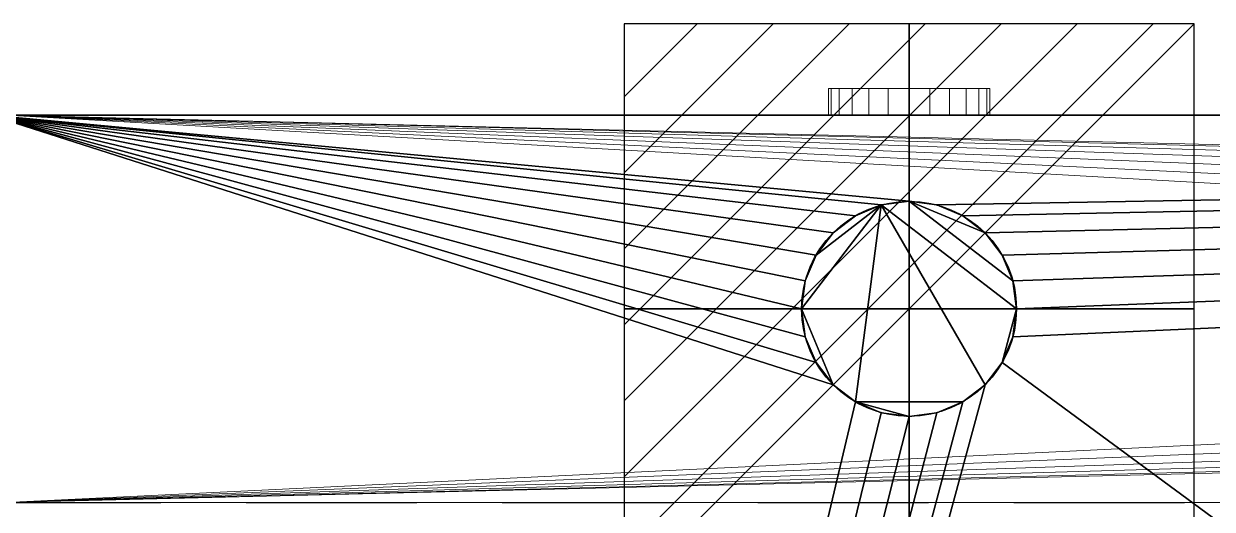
# Model space of a CAD drawing. Extents: x -225 to 1905, y -1183 to 75.
# Drawn here: x 6.2 to 227.4, y -78.3 to 12 of the extents above; entities that cross this region are included whole.
import ezdxf

# ---------------------------------------------------------------- set-up
doc = ezdxf.new("R2010")
doc.units = 0
doc.linetypes.add('NASCOSTA', pattern=[9.525, 6.35, -3.175])
for name, color, linetype in [('IQ_200_2D', 1, 'Continuous'), ('IQ_200_3D', 1, 'Continuous'), ('IQ_204_2D', 7, 'Continuous'), ('IQ_CON_ELECTRICITY_INT', 7, 'Continuous')]:
    doc.layers.add(name, color=color, linetype=linetype)

# ---------------------------------------------------------------- blocks, each defined once
blk = doc.blocks.new('*X12')
at = {"color": 0}
for p, q in [((286.774344, 2204.447934), (296.618251, 2214.291842)), ((286.774344, 2205.862148), (295.204037, 2214.291842)), ((286.774344, 2207.276361), (293.789824, 2214.291842)), ((286.774344, 2208.690575), (292.37561, 2214.291842)), ((286.774344, 2210.104788), (290.961397, 2214.291842)), ((286.774344, 2211.519002), (289.547183, 2214.291842)), ((286.774344, 2212.933216), (288.13297, 2214.291842))]:
    blk.add_line(p, q, dxfattribs=at)
blk = doc.blocks.new('ELECTRICITY')
for p, q in [((2.1213, 2.1213), (-2.1213, 2.1213)), ((-2.1213, 2.1213), (-2.1213, -2.1213)), ((-2.1213, -2.1213), (2.1213, 2.1213)), ((2.1213, -2.1213), (2.1213, 2.1213)), ((-2.1213, -2.1213), (2.1213, -2.1213))]:
    blk.add_line(p, q)
at = {"extrusion": (-1, 0, 0)}
for p, q in [((0, -2.1213, 2.1213), (0, 2.1213, 2.1213)), ((0, 2.1213, -2.1213), (0, -2.1213, -2.1213)), ((0, 2.1213, 2.1213), (0, 2.1213, -2.1213)), ((0, 2.1213, -2.1213), (0, -2.1213, 2.1213)), ((0, -2.1213, -2.1213), (0, -2.1213, 2.1213))]:
    blk.add_line(p, q, dxfattribs=at)
at = {"extrusion": (0, -1, 0)}
for p, q in [((2.1213, 0, 2.1213), (-2.1213, 0, 2.1213)), ((-2.1213, 0, -2.1213), (2.1213, 0, -2.1213)), ((-2.1213, 0, 2.1213), (-2.1213, 0, -2.1213)), ((-2.1213, 0, -2.1213), (2.1213, 0, 2.1213)), ((2.1213, 0, -2.1213), (2.1213, 0, 2.1213))]:
    blk.add_line(p, q, dxfattribs=at)
at = {"xscale": 0.4000000000000909, "yscale": 0.4000000000000909, "zscale": 0.4000000000000909}
blk.add_blockref('*X12', (-116.8311, -883.5954), dxfattribs=at)
at = {"extrusion": (-1, 0, 0), "xscale": 0.3999999999999773, "yscale": 0.3999999999999773, "zscale": 0.3999999999999773}
blk.add_blockref('*X12', (-116.8311, -883.5954), dxfattribs=at)
at = {"extrusion": (0, -1, 0), "xscale": 0.4000000000000909, "yscale": 0.4000000000000909, "zscale": 0.4000000000000909}
blk.add_blockref('*X12', (-116.8311, -883.5954), dxfattribs=at)
blk = doc.blocks.new('RINSEV_INT')
at = {"layer": 'IQ_200_2D'}
blk.add_line((0, -5), (1120, -5), dxfattribs=at)
at = {"layer": 'IQ_204_2D', "linetype": 'NASCOSTA', "ltscale": 5}
blk.add_line((0, -77), (1120, -77), dxfattribs=at)
at = {"layer": 'IQ_204_2D'}
blk.add_circle((171, -41), 20, dxfattribs=at)
at = {"layer": 'IQ_CON_ELECTRICITY_INT', "xscale": 25, "yscale": 25, "zscale": 25}
blk.add_blockref('ELECTRICITY', (171, -41), dxfattribs=at)
at = {"layer": 'IQ_200_3D', "lineweight": 18}
mesh = blk.add_polyface(dxfattribs=at)
corners = [(186, 0, 1639), (185.49, 0, 1635.12), (183.99, 0, 1631.5), (181.61, 0, 1628.39), (178.5, 0, 1626.01), (174.88, 0, 1624.51), (171, 0, 1624), (167.12, 0, 1624.51), (163.5, 0, 1626.01), (160.39, 0, 1628.39), (158.01, 0, 1631.5), (156.51, 0, 1635.12), (156, 0, 1639), (156.51, 0, 1642.88), (158.01, 0, 1646.5), (160.39, 0, 1649.61), (163.5, 0, 1651.99), (167.12, 0, 1653.49), (171, 0, 1654), (174.88, 0, 1653.49), (178.5, 0, 1651.99), (181.61, 0, 1649.61), (183.99, 0, 1646.5), (185.49, 0, 1642.88)]
mesh.append_faces([[corners[k] for k in face] for face in [(10, 8, 9)]], dxfattribs={"vtx0": -1})
mesh.append_faces([[corners[k] for k in face] for face in [(15, 8, 12, 14)]], dxfattribs={"vtx0": -1, "vtx1": -1, "vtx2": -1})
mesh.append_faces([[corners[k] for k in face] for face in [(3, 15, 22, 23)]], dxfattribs={"vtx0": -1, "vtx1": -1, "vtx3": -1})
mesh.append_faces([[corners[k] for k in face] for face in [(3, 6, 7)]], dxfattribs={"vtx0": -1, "vtx2": -1})
mesh.append_faces([[corners[k] for k in face] for face in [(3, 7, 8, 15)]], dxfattribs={"vtx0": -1, "vtx2": -1, "vtx3": -1})
mesh.append_faces([[corners[k] for k in face] for face in [(23, 1, 2, 3), (15, 18, 19, 20)]], dxfattribs={"vtx0": -1, "vtx3": -1})
mesh.append_faces([[corners[k] for k in face] for face in [(17, 18, 15, 16), (13, 14, 12)]], dxfattribs={"vtx1": -1})
mesh.append_faces([[corners[k] for k in face] for face in [(11, 12, 8, 10)]], dxfattribs={"vtx1": -1, "vtx2": -1})
mesh.append_faces([[corners[k] for k in face] for face in [(23, 0, 1)]], dxfattribs={"vtx2": -1})
mesh.append_faces([[corners[k] for k in face] for face in [(20, 21, 22, 15)]], dxfattribs={"vtx2": -1, "vtx3": -1})
mesh.append_faces([[corners[k] for k in face] for face in [(3, 4, 5, 6)]], dxfattribs={"vtx3": -1})
mesh = blk.add_polyface(dxfattribs=at)
corners = [(156, 0, 1639), (156.51, 0, 1635.12), (158.01, 0, 1631.5), (160.39, 0, 1628.39), (163.5, 0, 1626.01), (167.12, 0, 1624.51), (171, 0, 1624), (174.88, 0, 1624.51), (178.5, 0, 1626.01), (181.61, 0, 1628.39), (183.99, 0, 1631.5), (185.49, 0, 1635.12), (186, 0, 1639), (186, -5, 1639), (185.49, -5, 1635.12), (183.99, -5, 1631.5), (181.61, -5, 1628.39), (178.5, -5, 1626.01), (174.88, -5, 1624.51), (171, -5, 1624), (167.12, -5, 1624.51), (163.5, -5, 1626.01), (160.39, -5, 1628.39), (158.01, -5, 1631.5), (156.51, -5, 1635.12), (156, -5, 1639)]
mesh.append_faces([[corners[k] for k in face] for face in [(13, 14, 11, 12), (0, 1, 24, 25)]], dxfattribs={"vtx1": -1})
mesh.append_faces([[corners[k] for k in face] for face in [(14, 15, 10, 11), (16, 17, 8, 9), (15, 16, 9, 10), (17, 18, 7, 8), (6, 7, 18, 19), (19, 20, 5, 6), (20, 21, 4, 5), (22, 23, 2, 3), (21, 22, 3, 4), (23, 24, 1, 2)]], dxfattribs={"vtx1": -1, "vtx3": -1})
mesh = blk.add_polyface(dxfattribs=at)
corners = [(186, 0, 1639), (185.49, 0, 1642.88), (183.99, 0, 1646.5), (181.61, 0, 1649.61), (178.5, 0, 1651.99), (174.88, 0, 1653.49), (171, 0, 1654), (167.12, 0, 1653.49), (163.5, 0, 1651.99), (160.39, 0, 1649.61), (158.01, 0, 1646.5), (156.51, 0, 1642.88), (156, 0, 1639), (156, -5, 1639), (156.51, -5, 1642.88), (158.01, -5, 1646.5), (160.39, -5, 1649.61), (163.5, -5, 1651.99), (167.12, -5, 1653.49), (171, -5, 1654), (174.88, -5, 1653.49), (178.5, -5, 1651.99), (181.61, -5, 1649.61), (183.99, -5, 1646.5), (185.49, -5, 1642.88), (186, -5, 1639)]
mesh.append_faces([[corners[k] for k in face] for face in [(13, 14, 11, 12), (0, 1, 24, 25)]], dxfattribs={"vtx1": -1})
mesh.append_faces([[corners[k] for k in face] for face in [(14, 15, 10, 11), (16, 17, 8, 9), (15, 16, 9, 10), (17, 18, 7, 8), (6, 7, 18, 19), (19, 20, 5, 6), (20, 21, 4, 5), (22, 23, 2, 3), (21, 22, 3, 4), (23, 24, 1, 2)]], dxfattribs={"vtx1": -1, "vtx3": -1})
mesh = blk.add_polyface(dxfattribs=at)
corners = [(1120, -737, 1493), (0, -737, 1493), (0, -5, 1493), (1120, -5, 1493)]
mesh.append_faces([[corners[k] for k in face] for face in [(0, 1, 2, 3)]])
mesh = blk.add_polyface(dxfattribs=at)
corners = [(1120, -5, 1493), (0, -5, 1493), (0, -5, 1785), (1120, -5, 1785)]
mesh.append_faces([[corners[k] for k in face] for face in [(0, 1, 2, 3)]])
at = {"layer": 'IQ_200_3D'}
mesh = blk.add_polyface(dxfattribs=at)
corners = [(1120, -737, 1785), (1120, -5, 1785), (0, -5, 1785), (0, -737, 1785), (151, -41, 1785), (151.68, -35.82, 1785), (153.68, -31, 1785), (156.86, -26.86, 1785), (161, -23.68, 1785), (165.82, -21.68, 1785), (171, -21, 1785), (176.18, -21.68, 1785), (181, -23.68, 1785), (185.14, -26.86, 1785), (188.32, -31, 1785), (190.32, -35.82, 1785), (191, -41, 1785), (190.32, -46.18, 1785), (188.32, -51, 1785), (185.14, -55.14, 1785), (181, -58.32, 1785), (176.18, -60.32, 1785), (171, -61, 1785), (165.82, -60.32, 1785), (161, -58.32, 1785), (156.86, -55.14, 1785), (153.68, -51, 1785), (151.68, -46.18, 1785)]
mesh.append_faces([[corners[k] for k in face] for face in [(15, 1, 14), (7, 2, 6), (4, 2, 27), (23, 3, 22)]], dxfattribs={"vtx0": -1, "vtx1": -1})
mesh.append_faces([[corners[k] for k in face] for face in [(1, 15, 16), (1, 16, 17), (18, 0, 1, 17), (0, 18, 19, 3), (3, 20, 21), (3, 19, 20), (3, 21, 22), (2, 7, 8), (2, 4, 5), (2, 25, 26)]], dxfattribs={"vtx0": -1, "vtx2": -1})
mesh.append_faces([[corners[k] for k in face] for face in [(11, 12, 1), (13, 14, 1), (12, 13, 1), (9, 10, 2), (8, 9, 2), (5, 6, 2), (23, 24, 3), (26, 27, 2)]], dxfattribs={"vtx1": -1, "vtx2": -1})
mesh.append_faces([[corners[k] for k in face] for face in [(10, 11, 1, 2), (24, 25, 2, 3)]], dxfattribs={"vtx1": -1, "vtx3": -1})
at = {"layer": 'IQ_200_3D', "lineweight": 18}
mesh = blk.add_polyface(dxfattribs=at)
corners = [(3, -5, 1493), (1117, -5, 1493), (1117, -5, 188), (3, -5, 188)]
mesh.append_faces([[corners[k] for k in face] for face in [(0, 1, 2, 3)]])
mesh = blk.add_polyface(dxfattribs=at)
corners = [(3, -737, 1493), (1117, -737, 1493), (1117, -5, 1493), (3, -5, 1493)]
mesh.append_faces([[corners[k] for k in face] for face in [(0, 1, 2, 3)]])
mesh = blk.add_polyface(dxfattribs=at)
corners = [(3, -77, 188), (3, -5, 188), (1117, -5, 188), (1117, -77, 188), (641, -41, 188), (641.68, -46.18, 188), (643.68, -51, 188), (646.86, -55.14, 188), (651, -58.32, 188), (655.82, -60.32, 188), (661, -61, 188), (666.18, -60.32, 188), (671, -58.32, 188), (675.14, -55.14, 188), (678.32, -51, 188), (680.32, -46.18, 188), (681, -41, 188), (680.32, -35.82, 188), (678.32, -31, 188), (675.14, -26.86, 188), (671, -23.68, 188), (666.18, -21.68, 188), (661, -21, 188), (655.82, -21.68, 188), (651, -23.68, 188), (646.86, -26.86, 188), (643.68, -31, 188), (641.68, -35.82, 188)]
mesh.append_faces([[corners[k] for k in face] for face in [(15, 3, 14), (17, 2, 16), (7, 0, 6), (26, 1, 25), (23, 1, 22)]], dxfattribs={"vtx0": -1, "vtx1": -1})
mesh.append_faces([[corners[k] for k in face] for face in [(3, 15, 16, 2), (2, 17, 18), (2, 18, 19), (2, 21, 22, 1), (0, 7, 8), (1, 26, 27)]], dxfattribs={"vtx0": -1, "vtx2": -1})
mesh.append_faces([[corners[k] for k in face] for face in [(11, 12, 3), (13, 14, 3), (12, 13, 3), (19, 20, 2), (20, 21, 2), (9, 10, 0), (8, 9, 0), (5, 6, 0), (24, 25, 1), (23, 24, 1), (27, 4, 1)]], dxfattribs={"vtx1": -1, "vtx2": -1})
mesh.append_faces([[corners[k] for k in face] for face in [(10, 11, 3, 0), (4, 5, 0, 1)]], dxfattribs={"vtx1": -1, "vtx3": -1})
mesh = blk.add_polyface(dxfattribs=at)
corners = [(186, -5, 1639), (185.49, -5, 1642.88), (183.99, -5, 1646.5), (181.61, -5, 1649.61), (178.5, -5, 1651.99), (174.88, -5, 1653.49), (171, -5, 1654), (167.12, -5, 1653.49), (163.5, -5, 1651.99), (160.39, -5, 1649.61), (158.01, -5, 1646.5), (156.51, -5, 1642.88), (156, -5, 1639), (156.51, -5, 1635.12), (158.01, -5, 1631.5), (160.39, -5, 1628.39), (163.5, -5, 1626.01), (167.12, -5, 1624.51), (171, -5, 1624), (174.88, -5, 1624.51), (178.5, -5, 1626.01), (181.61, -5, 1628.39), (183.99, -5, 1631.5), (185.49, -5, 1635.12)]
mesh.append_faces([[corners[k] for k in face] for face in [(16, 13, 14, 15), (21, 19, 20)]], dxfattribs={"vtx0": -1})
mesh.append_faces([[corners[k] for k in face] for face in [(2, 9, 21, 1)]], dxfattribs={"vtx0": -1, "vtx1": -1, "vtx2": -1})
mesh.append_faces([[corners[k] for k in face] for face in [(16, 9, 12, 13)]], dxfattribs={"vtx0": -1, "vtx1": -1, "vtx3": -1})
mesh.append_faces([[corners[k] for k in face] for face in [(1, 21, 22)]], dxfattribs={"vtx0": -1, "vtx2": -1})
mesh.append_faces([[corners[k] for k in face] for face in [(9, 4, 5, 6), (21, 17, 18, 19)]], dxfattribs={"vtx0": -1, "vtx3": -1})
mesh.append_faces([[corners[k] for k in face] for face in [(16, 17, 21, 9)]], dxfattribs={"vtx1": -1, "vtx2": -1, "vtx3": -1})
mesh.append_faces([[corners[k] for k in face] for face in [(7, 8, 9, 6), (10, 11, 12, 9), (23, 0, 1, 22)]], dxfattribs={"vtx2": -1})
mesh.append_faces([[corners[k] for k in face] for face in [(2, 3, 4, 9)]], dxfattribs={"vtx2": -1, "vtx3": -1})
at = {"layer": 'IQ_200_3D'}
mesh = blk.add_polyface(dxfattribs=at)
corners = [(151, -41, 1780), (151.68, -46.18, 1780), (153.68, -51, 1780), (156.86, -55.14, 1780), (161, -58.32, 1780), (165.82, -60.32, 1780), (171, -61, 1780), (176.18, -60.32, 1780), (181, -58.32, 1780), (185.14, -55.14, 1780), (188.32, -51, 1780), (190.32, -46.18, 1780), (191, -41, 1780), (190.32, -35.82, 1780), (188.32, -31, 1780), (185.14, -26.86, 1780), (181, -23.68, 1780), (176.18, -21.68, 1780), (171, -21, 1780), (165.82, -21.68, 1780), (161, -23.68, 1780), (156.86, -26.86, 1780), (153.68, -31, 1780), (151.68, -35.82, 1780)]
mesh.append_faces([[corners[k] for k in face] for face in [(15, 18, 13, 14)]], dxfattribs={"vtx0": -1, "vtx1": -1})
mesh.append_faces([[corners[k] for k in face] for face in [(9, 19, 4, 8)]], dxfattribs={"vtx0": -1, "vtx1": -1, "vtx2": -1})
mesh.append_faces([[corners[k] for k in face] for face in [(12, 19, 9, 10)]], dxfattribs={"vtx0": -1, "vtx1": -1, "vtx3": -1})
mesh.append_faces([[corners[k] for k in face] for face in [(19, 12, 13, 18)]], dxfattribs={"vtx0": -1, "vtx2": -1})
mesh.append_faces([[corners[k] for k in face] for face in [(0, 3, 4, 19)]], dxfattribs={"vtx0": -1, "vtx2": -1, "vtx3": -1})
mesh.append_faces([[corners[k] for k in face] for face in [(19, 22, 23, 0)]], dxfattribs={"vtx0": -1, "vtx3": -1})
mesh.append_faces([[corners[k] for k in face] for face in [(16, 17, 18, 15), (4, 5, 6), (10, 11, 12)]], dxfattribs={"vtx2": -1})
mesh.append_faces([[corners[k] for k in face] for face in [(6, 7, 8, 4)]], dxfattribs={"vtx2": -1, "vtx3": -1})
mesh.append_faces([[corners[k] for k in face] for face in [(19, 20, 21, 22), (0, 1, 2, 3)]], dxfattribs={"vtx3": -1})
mesh = blk.add_polyface(dxfattribs=at)
corners = [(151, -41, 1780), (151.68, -35.82, 1780), (153.68, -31, 1780), (156.86, -26.86, 1780), (161, -23.68, 1780), (165.82, -21.68, 1780), (171, -21, 1780), (176.18, -21.68, 1780), (181, -23.68, 1780), (185.14, -26.86, 1780), (188.32, -31, 1780), (190.32, -35.82, 1780), (191, -41, 1780), (191, -41, 1785), (190.32, -35.82, 1785), (188.32, -31, 1785), (185.14, -26.86, 1785), (181, -23.68, 1785), (176.18, -21.68, 1785), (171, -21, 1785), (165.82, -21.68, 1785), (161, -23.68, 1785), (156.86, -26.86, 1785), (153.68, -31, 1785), (151.68, -35.82, 1785), (151, -41, 1785)]
mesh.append_faces([[corners[k] for k in face] for face in [(1, 24, 25, 0), (14, 11, 12, 13)]], dxfattribs={"vtx0": -1})
mesh.append_faces([[corners[k] for k in face] for face in [(2, 23, 24, 1), (4, 21, 22, 3), (3, 22, 23, 2), (5, 20, 21, 4), (20, 5, 6, 19), (7, 18, 19, 6), (8, 17, 18, 7), (10, 15, 16, 9), (9, 16, 17, 8), (11, 14, 15, 10)]], dxfattribs={"vtx0": -1, "vtx2": -1})
mesh = blk.add_polyface(dxfattribs=at)
corners = [(191, -41, 1780), (190.32, -46.18, 1780), (188.32, -51, 1780), (185.14, -55.14, 1780), (181, -58.32, 1780), (176.18, -60.32, 1780), (171, -61, 1780), (165.82, -60.32, 1780), (161, -58.32, 1780), (156.86, -55.14, 1780), (153.68, -51, 1780), (151.68, -46.18, 1780), (151, -41, 1780), (151, -41, 1785), (151.68, -46.18, 1785), (153.68, -51, 1785), (156.86, -55.14, 1785), (161, -58.32, 1785), (165.82, -60.32, 1785), (171, -61, 1785), (176.18, -60.32, 1785), (181, -58.32, 1785), (185.14, -55.14, 1785), (188.32, -51, 1785), (190.32, -46.18, 1785), (191, -41, 1785)]
mesh.append_faces([[corners[k] for k in face] for face in [(1, 24, 25, 0), (14, 11, 12, 13)]], dxfattribs={"vtx0": -1})
mesh.append_faces([[corners[k] for k in face] for face in [(2, 23, 24, 1), (4, 21, 22, 3), (3, 22, 23, 2), (5, 20, 21, 4), (20, 5, 6, 19), (7, 18, 19, 6), (8, 17, 18, 7), (10, 15, 16, 9), (9, 16, 17, 8), (11, 14, 15, 10)]], dxfattribs={"vtx0": -1, "vtx2": -1})
at = {"layer": 'IQ_200_3D', "lineweight": 18}
mesh = blk.add_polyface(dxfattribs=at)
corners = [(3, -77, 150), (1117, -77, 150), (1117, -737, 150), (3, -737, 150)]
mesh.append_faces([[corners[k] for k in face] for face in [(0, 1, 2, 3)]])
mesh = blk.add_polyface(dxfattribs=at)
corners = [(3, -77, 188), (1117, -77, 188), (1117, -77, 150), (3, -77, 150)]
mesh.append_faces([[corners[k] for k in face] for face in [(0, 1, 2, 3)]])

msp = doc.modelspace()

# ---------------------------------------------------------------- block references
msp.add_blockref('RINSEV_INT', (0, 0))

doc.saveas('drawing.dxf')
